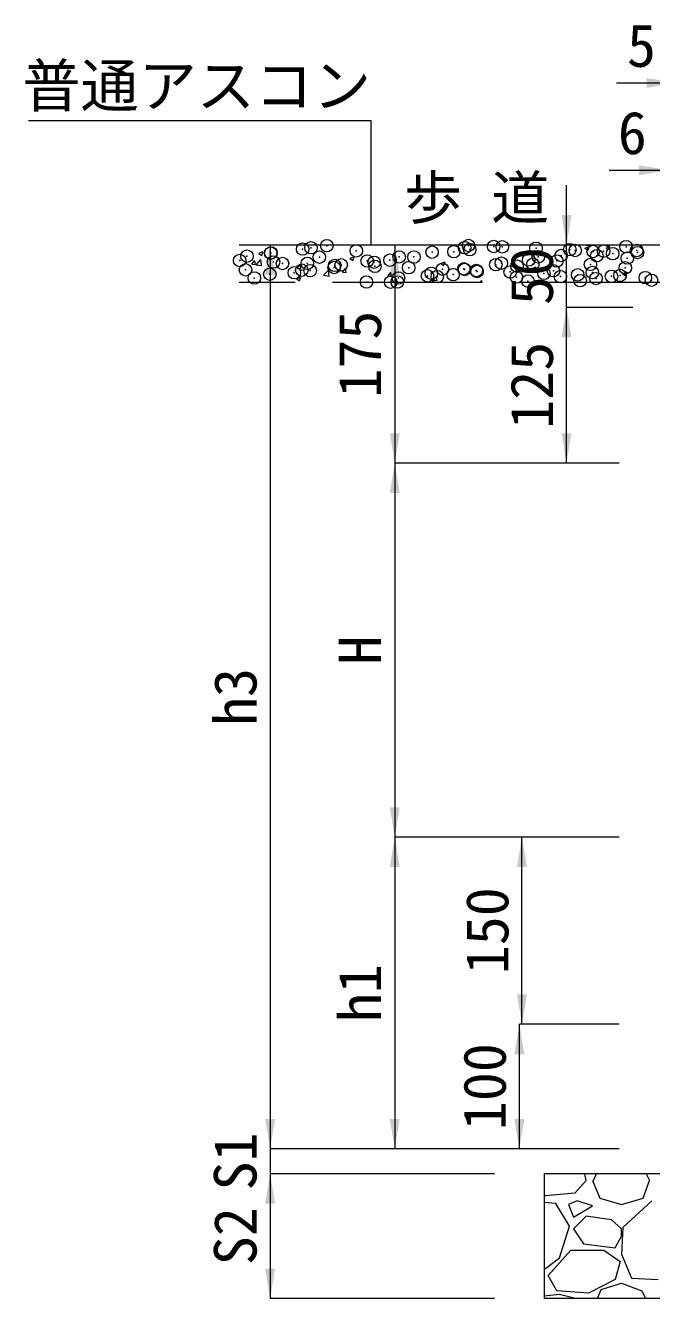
# Model space of a CAD drawing. Units: millimetres at full size, sheet at 1:20. Extents: x 0 to 8400, y 0 to 13400.
# Drawn here: x 1769 to 2271, y 10595 to 11616 of the extents above; entities that cross this region are included whole.
import ezdxf
from ezdxf.enums import TextEntityAlignment as Align

# ---------------------------------------------------------------- set-up
doc = ezdxf.new("R2010")
doc.units = ezdxf.units.MM
doc.header["$LTSCALE"] = 20
doc.header["$PDMODE"] = 32
doc.header["$PDSIZE"] = 10
doc.linetypes.add('DASHED', pattern=[7.5, 6, -1.5])
for name, color, linetype, lineweight in [('ハッチング', 7, 'Continuous', 13), ('ハッチング_基礎', 150, 'Continuous', 5), ('寸法線', 7, 'Continuous', 13), ('引出線', 4, 'Continuous', 9), ('舗装・基礎', 3, 'Continuous', 20)]:
    doc.layers.add(name, color=color, linetype=linetype, lineweight=lineweight)
doc.layers.add('文字', color=7, linetype='Continuous')
doc.styles.add('ＭＳ ゴシック', font='')
doc.styles.get('ＭＳ ゴシック').set_extended_font_data('MS Gothic')

# ---------------------------------------------------------------- blocks, each defined once
blk = doc.blocks.new('filled_arrow')
at = {"color": 0, "linetype": 'Continuous', "lineweight": -2}
blk.add_solid([(7.5, 1.25), (0, 0), (7.5, -1.25)], dxfattribs=at)

msp = doc.modelspace()

# ---------------------------------------------------------------- linework, layer by layer
at = {"layer": 'ハッチング'}
for p, q in [((2146.91, 11440.09), (2147.07, 11439.98)), ((2147.07, 11439.98), (2147.11, 11440.09)), ((2217.55, 11437.61), (2220.07, 11435.91)), ((2217.56, 11437.64), (2221.12, 11439.01)), ((2218.68, 11440.09), (2222.54, 11439.49)), ((2220.08, 11435.91), (2221.11, 11438.98)), ((2222.53, 11439.48), (2222.46, 11440.09)), ((2234.63, 11437.34), (2236.94, 11440.09)), ((2234.63, 11437.34), (2237.67, 11437.07)), ((2237.65, 11437.07), (2237.09, 11440.09)), ((1950.19, 11424.63), (1952.64, 11427.55)), ((1953.2, 11424.36), (1952.61, 11427.54)), ((1953.68, 11424.33), (1957.63, 11428.46)), ((1955.85, 11433.43), (1958.37, 11431.73)), ((1955.86, 11433.46), (1959.42, 11434.83)), ((1958.19, 11423.63), (1957.63, 11428.46)), ((1958.37, 11431.73), (1959.4, 11434.8)), ((2028.85, 11429.36), (2031.38, 11427.66)), ((2028.87, 11429.4), (2032.42, 11430.76)), ((2031.38, 11427.66), (2032.41, 11430.73)), ((2101.87, 11425.33), (2105.43, 11426.69)), ((2104.39, 11423.59), (2105.42, 11426.66)), ((1950.19, 11424.63), (1953.22, 11424.36)), ((1953.67, 11424.34), (1958.19, 11423.64)), ((1986.62, 11421.44), (1989.07, 11424.36)), ((1986.62, 11421.44), (1989.66, 11421.18)), ((1989.64, 11421.17), (1989.05, 11424.36)), ((2007.89, 11415.92), (2011.85, 11420.05)), ((2012.41, 11415.22), (2011.85, 11420.05)), ((2023.06, 11418.26), (2025.51, 11421.17)), ((2023.06, 11418.25), (2026.1, 11417.99)), ((2026.07, 11417.98), (2025.49, 11421.17)), ((2059.5, 11415.07), (2061.95, 11417.99)), ((2062.51, 11414.8), (2061.92, 11417.98)), ((2101.86, 11425.3), (2104.38, 11423.59)), ((2174.86, 11421.23), (2177.39, 11419.52)), ((2174.88, 11421.26), (2178.44, 11422.62)), ((2177.39, 11419.52), (2178.42, 11422.59)), ((2247.87, 11417.16), (2250.4, 11415.45)), ((2247.88, 11417.19), (2251.44, 11418.56)), ((2250.4, 11415.45), (2251.43, 11418.52)), ((1986.17, 11412.98), (1988.7, 11411.27)), ((1986.18, 11413.01), (1989.74, 11414.38)), ((1988.7, 11411.27), (1989.73, 11414.34)), ((2007.89, 11415.93), (2012.41, 11415.23)), ((2059.5, 11415.07), (2062.53, 11414.8)), ((2062.16, 11410.09), (2062.75, 11410.31)), ((2062.67, 11410.09), (2062.73, 11410.28)), ((2064.57, 11410.09), (2066.06, 11411.64)), ((2066.24, 11410.09), (2066.06, 11411.64)), ((2095.93, 11411.88), (2098.38, 11414.8)), ((2095.93, 11411.88), (2098.97, 11411.61)), ((2098.95, 11411.61), (2098.36, 11414.79)), ((2133.54, 11410.09), (2134.82, 11411.61)), ((2135.08, 11410.09), (2134.8, 11411.61))]:
    msp.add_line(p, q, dxfattribs=at)
for p in [(1965.4, 11433.58), (1965.66, 11433.67), (1991.06, 11436.83), (1997.75, 11437.9), (2010.46, 11439.57), (2034.16, 11435.49), (2094.96, 11434.37), (2112.46, 11434.72), (2121.04, 11437.94), (2124.14, 11439.76), (2125.18, 11436.4), (2144.42, 11438.93), (2151.26, 11438.62), (2178.37, 11437.47), (2198.55, 11431.67), (2205.49, 11436.32), (2209.81, 11435.69), (2224.21, 11434.92), (2227.18, 11431.55), (2232.61, 11435.18), (2239.89, 11433.22), (2250.59, 11438.73), (2259.13, 11435.75), (2259.73, 11434.03), (1940.61, 11427.64), (1946.42, 11431.14), (1967.73, 11426.49), (1974.9, 11425.32), (1994.85, 11425.35), (2004.53, 11430.41), (2016.34, 11422.07), (2016.83, 11423.73), (2021.97, 11424.2), (2042.91, 11427.31), (2048.42, 11426.29), (2049.08, 11423.05), (2061.14, 11427.96), (2068.57, 11430.56), (2076.2, 11421.91), (2080.38, 11430.5), (2146.08, 11424.29), (2150.56, 11425.52), (2163.14, 11423.12), (2172.47, 11428.09), (2175.85, 11424.79), (2180.19, 11430.61), (2195.09, 11427.32), (2221.99, 11424.54), (2249.98, 11421.82), (2251.61, 11429.62), (1945.28, 11420.24), (1952.3, 11413.64), (1964.79, 11416.67), (1984.38, 11417.86), (1990.45, 11419.92), (1997.1, 11419.53), (2067.96, 11413.65), (2091.31, 11415.35), (2094.34, 11417.46), (2099.1, 11414.69), (2103.32, 11420.76), (2111.81, 11416.36), (2120.42, 11421.03), (2120.94, 11420.44), (2130.44, 11419.62), (2131.05, 11418.89), (2157.56, 11418.47), (2162.73, 11414.37), (2171.85, 11411.18), (2184.68, 11417.33), (2192.36, 11419.45), (2197.93, 11414.76), (2211.79, 11416.18), (2213.81, 11411.51), (2223.59, 11418.01), (2226.53, 11413.19), (2238.91, 11415.03), (2245.77, 11415.72), (2266.03, 11413.89), (2271.01, 11411.85), (2042.3, 11410.4), (2061.68, 11410.27), (2067.01, 11410.46)]:
    msp.add_point(p, dxfattribs=at)
at = {"layer": 'ハッチング_基礎'}
for p, q in [((2217.49, 10694.79), (2216.31, 10695.09)), ((2218.5, 10689.71), (2217.49, 10694.79)), ((2224.6, 10689.71), (2226.9, 10695.09)), ((2266.82, 10695.09), (2269.3, 10689.71)), ((2218.5, 10689.71), (2209.36, 10679.55)), ((2223.58, 10689.71), (2229.68, 10675.49)), ((2264.22, 10675.49), (2269.3, 10689.71)), ((2185.99, 10677.52), (2185, 10678.6)), ((2194.12, 10671.42), (2185, 10672.18)), ((2209.36, 10679.55), (2185.99, 10677.52)), ((2205.3, 10653.14), (2194.12, 10671.42)), ((2211.39, 10673.46), (2204.28, 10670.41)), ((2223.58, 10669.39), (2211.39, 10673.46)), ((2229.68, 10675.49), (2246.95, 10670.41)), ((2246.95, 10670.41), (2264.22, 10675.49)), ((2271.34, 10673.46), (2247.97, 10652.12)), ((2204.28, 10670.41), (2208.34, 10660.25)), ((2208.34, 10660.25), (2223.58, 10669.39)), ((2218.5, 10661.26), (2208.34, 10651.1)), ((2238.82, 10658.22), (2218.5, 10661.26)), ((2197.17, 10627.74), (2205.3, 10653.14)), ((2208.34, 10651.1), (2216.47, 10638.91)), ((2246.95, 10651.1), (2238.82, 10658.22)), ((2247.97, 10652.12), (2246.95, 10630.78)), ((2246.95, 10645.01), (2246.95, 10651.1)), ((2241.87, 10635.86), (2246.95, 10645.01)), ((2188.02, 10613.51), (2206.31, 10633.83)), ((2206.31, 10633.83), (2232.73, 10633.83)), ((2216.47, 10638.91), (2241.87, 10635.86)), ((2232.73, 10633.83), (2245.94, 10624.69)), ((2246.95, 10630.78), (2255.08, 10611.48)), ((2185, 10618.33), (2197.17, 10627.74)), ((2245.94, 10624.69), (2241.87, 10610.46)), ((2195.14, 10601.32), (2188.02, 10613.51)), ((2241.87, 10610.46), (2220.54, 10599.29)), ((2255.08, 10611.48), (2276.42, 10610.46)), ((2220.54, 10599.29), (2195.14, 10601.32)), ((2227.59, 10595.09), (2230.7, 10602.34)), ((2230.7, 10602.34), (2246.95, 10607.42)), ((2246.95, 10607.42), (2263.21, 10601.32)), ((2263.21, 10601.32), (2266.09, 10595.09)), ((2197.17, 10598.27), (2185, 10596.99)), ((2209.91, 10595.09), (2197.17, 10598.27))]:
    msp.add_line(p, q, dxfattribs=at)
at = {"layer": '寸法線'}
for p, q in [((2243, 11570.09), (2344, 11570.09)), ((2237, 11500.09), (2339, 11500.09)), ((2202.84, 11342.09), (2202.84, 11488.09)), ((1965, 11440.09), (1965, 10715.09)), ((2259, 11440.09), (1965, 11440.09)), ((2065, 11440.09), (2065, 11265.09)), ((2245, 11440.09), (2065, 11440.09)), ((2256, 11440.09), (2202.84, 11440.09)), ((2202.84, 11265.09), (2202.84, 11390.09)), ((2256, 11390.09), (2202.84, 11390.09)), ((2256, 11390.09), (2202.84, 11390.09)), ((2065, 11265.09), (2065, 10965.09)), ((2245, 11265.09), (2065, 11265.09)), ((2245, 11265.09), (2065, 11265.09)), ((2245, 11265.09), (2202.84, 11265.09)), ((2245, 10965.09), (2065, 10965.09)), ((2065, 10965.09), (2065, 10715.09)), ((2245, 10965.09), (2065, 10965.09)), ((2167.08, 10815.09), (2167.08, 10965.09)), ((2245, 10965.09), (2167.08, 10965.09)), ((2165, 10715.09), (2165, 10815.09)), ((2245, 10815.09), (2165, 10815.09)), ((2245, 10815.09), (2167.08, 10815.09)), ((1965, 10763.09), (1965, 10647.09)), ((2245, 10715.09), (1965, 10715.09)), ((2245, 10715.09), (1965, 10715.09)), ((2245, 10715.09), (2065, 10715.09)), ((2245, 10715.09), (2165, 10715.09)), ((2145, 10695.09), (1965, 10695.09)), ((1965, 10695.09), (1965, 10595.09)), ((2145, 10695.09), (1965, 10695.09)), ((2145, 10595.09), (1965, 10595.09))]:
    msp.add_line(p, q, dxfattribs=at)
at = {"layer": '引出線'}
msp.add_lwpolyline([(2045.98, 11440.16), (2045.98, 11539.83), (1771.13, 11539.83)], dxfattribs=at)
at = {"layer": '舗装・基礎'}
msp.add_line((2285, 11440.09), (1940.29, 11440.09), dxfattribs=at)
at = {"layer": '舗装・基礎', "linetype": 'DASHED', "lineweight": 13}
msp.add_line((2285, 11410.09), (1940.29, 11410.09), dxfattribs=at)
at = {"layer": '舗装・基礎', "lineweight": 13}
for p, q in [((2815, 10695.09), (2185, 10695.09)), ((2185, 10695.09), (2185, 10595.09)), ((2815, 10595.09), (2185, 10595.09))]:
    msp.add_line(p, q, dxfattribs=at)

# ---------------------------------------------------------------- block references
at = {"layer": '寸法線', "xscale": 3.2, "yscale": 3.2}
for p, rotation in [((2291, 11570.09), 180), ((2285, 11500.09), 180), ((2202.84, 11440.09), 90), ((1965, 11440.09), 270), ((2065, 11440.09), 270), ((2202.84, 11390.09), 270), ((2202.84, 11390.09), 270), ((2065, 11265.09), 90), ((2202.84, 11265.09), 90), ((2065, 11265.09), 270), ((2065, 10965.09), 90), ((2065, 10965.09), 270), ((2167.08, 10965.09), 270), ((2167.08, 10815.09), 90), ((2165, 10815.09), 270), ((1965, 10715.09), 90), ((1965, 10715.09), 90), ((2065, 10715.09), 90), ((2165, 10715.09), 90), ((1965, 10695.09), 270), ((1965, 10695.09), 270), ((1965, 10595.09), 90)]:
    msp.add_blockref('filled_arrow', p, dxfattribs=dict(at, rotation=rotation))
at = {"layer": '引出線', "xscale": 0.133, "yscale": 0.133, "rotation": 90}
msp.add_blockref('filled_arrow', (2045.98, 11440.16), dxfattribs=at)

# ---------------------------------------------------------------- texts
at = {"layer": '寸法線', "style": 'ＭＳ ゴシック'}
for s, p in [('5', (2262.99, 11600.09)), ('6', (2255.61, 11530.09))]:
    msp.add_text(s, height=34.18, dxfattribs=at).set_placement(p, align=Align.MIDDLE_CENTER)
for s, p in [('50', (2174.84, 11415.09)), ('175', (2037, 11352.59)), ('125', (2174.84, 11327.59)), ('H', (2037, 11115.09)), ('h3', (1937, 11077.59)), ('150', (2139.08, 10890.09)), ('h1', (2037, 10840.09)), ('100', (2137, 10765.09)), ('S1', (1937, 10705.09)), ('S2', (1937, 10645.09))]:
    msp.add_text(s, height=34.18, rotation=90, dxfattribs=at).set_placement(p, align=Align.MIDDLE_CENTER)
at = {"layer": '引出線', "style": 'ＭＳ ゴシック'}
msp.add_text('普通アスコン', height=34.18, dxfattribs=at).set_placement((2045.98, 11585.04), align=Align.TOP_RIGHT)
at = {"layer": '文字', "style": 'ＭＳ ゴシック'}
msp.add_text('歩 道', height=34.18, dxfattribs=at).set_placement((2130.76, 11478.17), align=Align.MIDDLE_CENTER)

doc.saveas('drawing.dxf')
